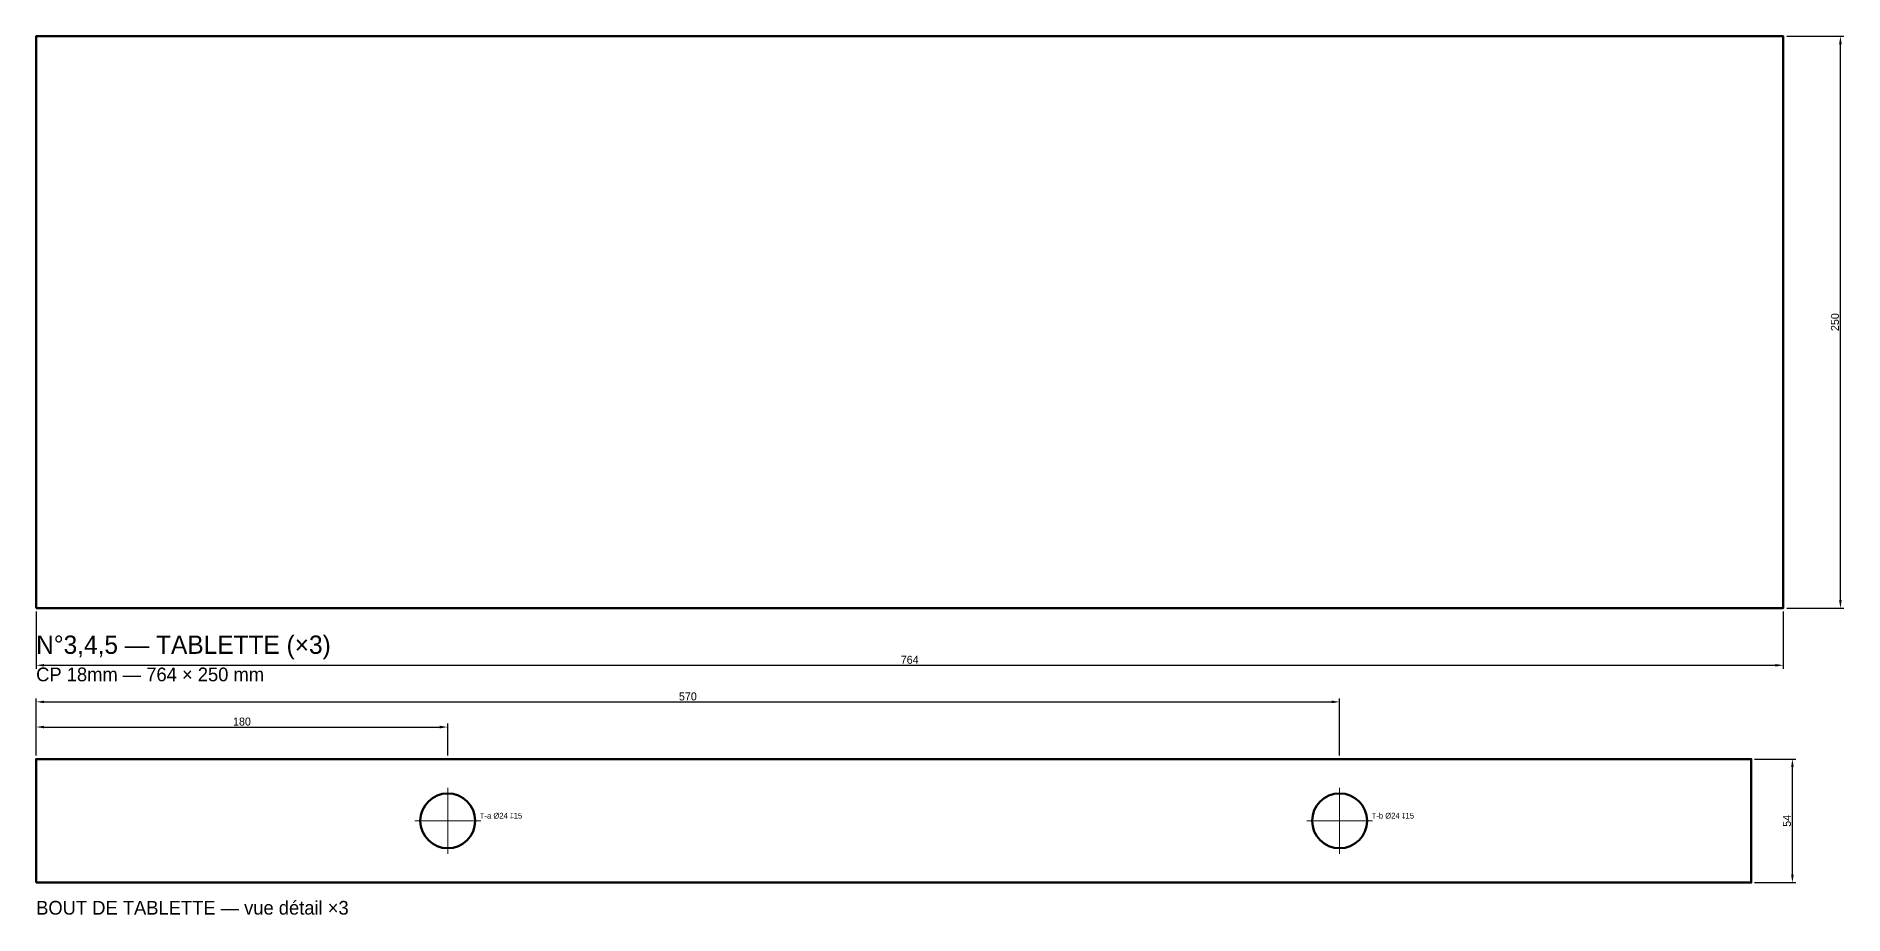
# Model space of a CAD drawing. Header units: millimetres. Extents: x -75 to 1180, y -220 to 900.
# Drawn here: x 390 to 1180, y 166 to 550 of the extents above; entities that cross this region are included whole.
import ezdxf

# ---------------------------------------------------------------- set-up
doc = ezdxf.new("R2010")
doc.units = ezdxf.units.MM
for name, color, linetype, lineweight in [('ANNOTATION', 2, 'Continuous', 25), ('AXE', 1, 'Continuous', 18), ('CONTOUR', 7, 'Continuous', 50), ('COTATION', 3, 'Continuous', 18)]:
    doc.layers.add(name, color=color, linetype=linetype, lineweight=lineweight)
doc.dimstyles.new('ISO_WW', dxfattribs={"dimtxt": 3.5, "dimasz": 3.5, "dimexe": 1.5, "dimexo": 1.5, "dimtad": 1, "dimcen": 2.5, "dimclrd": 3, "dimazin": 3, "dimtfac": 1, "dimtmove": 0, "dimatfit": 3})

msp = doc.modelspace()

# ---------------------------------------------------------------- linework, layer by layer
at = {"layer": 'AXE'}
for p, q in [((570, 192.6), (570, 221.4)), ((960, 192.6), (960, 221.4)), ((555.6, 207), (584.4, 207)), ((945.6, 207), (974.4, 207))]:
    msp.add_line(p, q, dxfattribs=at)
at = {"layer": 'CONTOUR'}
for points in [[(390, 300), (1154, 300), (1154, 550), (390, 550), (390, 300)], [(390, 180), (1140, 180), (1140, 234), (390, 234), (390, 180)]]:
    msp.add_lwpolyline(points, close=True, dxfattribs=at)
for centre in [(570, 207), (960, 207)]:
    msp.add_circle(centre, 12, dxfattribs=at)

# ---------------------------------------------------------------- texts
at = {"layer": 'ANNOTATION'}
for s, height, p in [('N°3,4,5 — TABLETTE (×3)', 8, (390, 280)), ('CP 18mm — 764 × 250 mm', 6, (390, 268)), ('T-a Ø24 ↧15', 2.5, (584, 208)), ('T-b Ø24 ↧15', 2.5, (974, 208)), ('BOUT DE TABLETTE — vue détail ×3', 6, (390, 166))]:
    msp.add_text(s, height=height, dxfattribs=at).set_placement(p)

# ---------------------------------------------------------------- dimensions: what is measured, and where the dimension line sits
at = {"layer": 'COTATION'}
for base, p1, p2 in [((1179, 300), (1154, 300), (1154, 550)), ((1158, 180), (1140, 180), (1140, 234))]:
    msp.add_linear_dim(base=base, p1=p1, p2=p2, angle=90, dimstyle='ISO_WW', dxfattribs=at).render()
for base, p1, p2 in [((390, 275), (390, 300), (1154, 300)), ((390, 259), (390, 234), (960, 234)), ((390, 248), (390, 234), (570, 234))]:
    msp.add_linear_dim(base=base, p1=p1, p2=p2, dimstyle='ISO_WW', dxfattribs=at).render()

doc.saveas('drawing.dxf')
